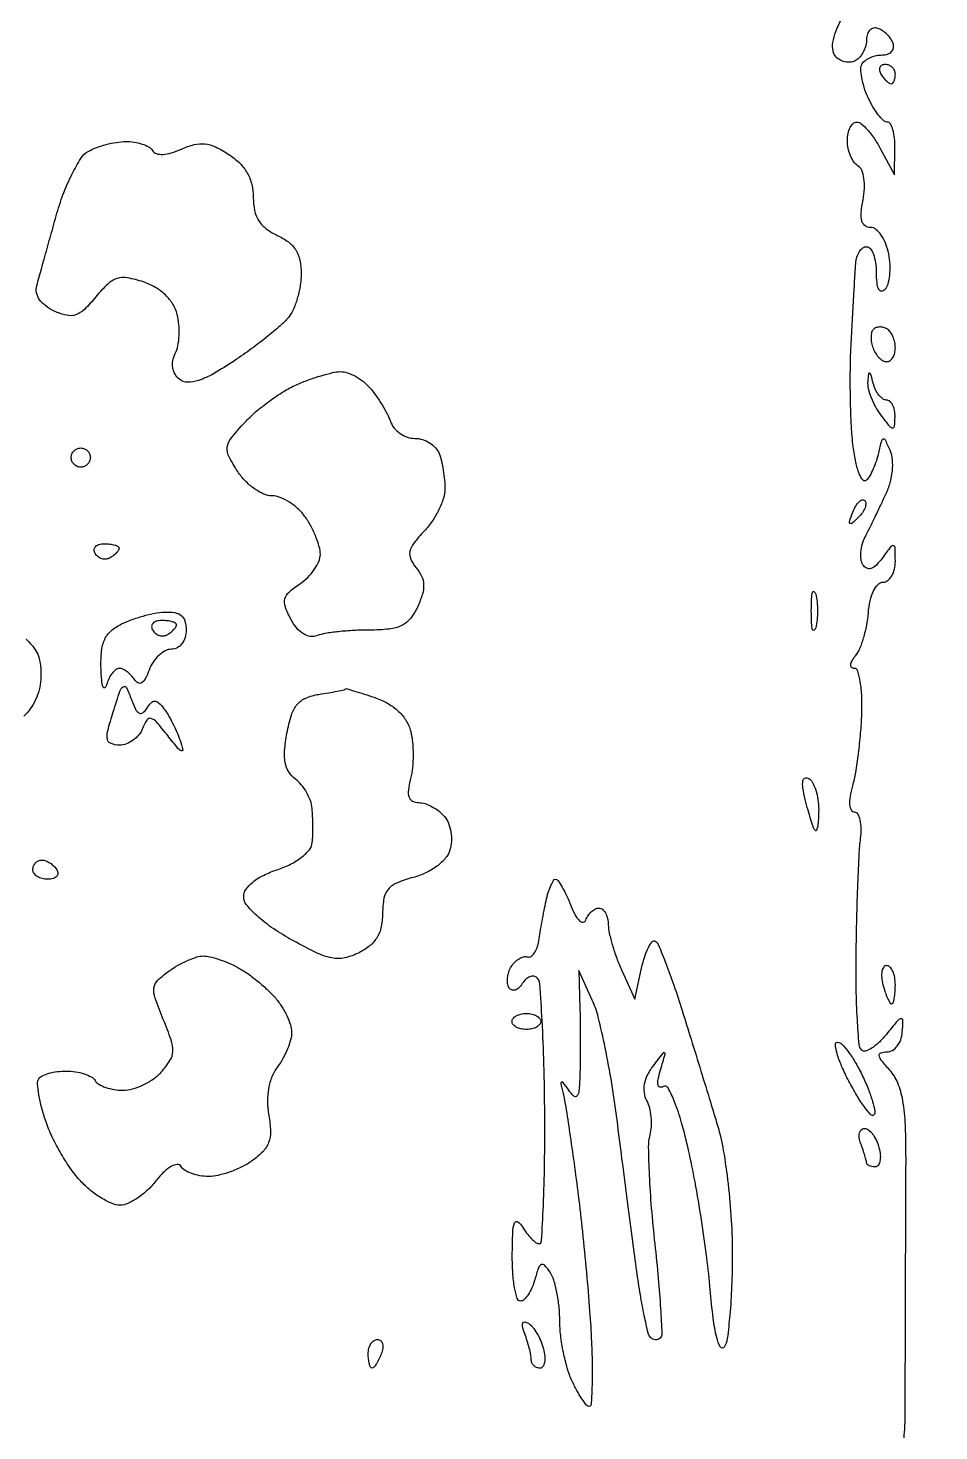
# Model space of a CAD drawing. Extents: x 0 to 102, y 0 to 135.
# Drawn here: x 11.97 to 20.01, y 49.44 to 61.83 of the extents above; entities that cross this region are included whole.
import ezdxf

# ---------------------------------------------------------------- set-up
doc = ezdxf.new("R2010")
doc.units = 0
doc.header["$MEASUREMENT"] = 0

msp = doc.modelspace()

# ---------------------------------------------------------------- linework, layer by layer
for points in [[(19.69256, 49.258733, 0.008556), (19.709594, 49.459081, 0.017122), (19.71491, 49.6179, -0.000496), (19.714947, 49.788162, -0.000178), (19.715326, 50.030854, -0.000176), (19.71593, 50.296964, -0.000209), (19.716694, 50.5485, -0.000035), (19.717661, 50.822941, -0.000019), (19.718892, 51.161636, -0.000019), (19.720174, 51.507092, -0.000029), (19.721304, 51.804171, 0.010191), (19.715733, 52.141465, 0.033845), (19.692592, 52.361971, 0.052718), (19.648828, 52.515573, 0.088394), (19.577822, 52.629021, -0.013657), (19.504204, 52.714975, -0.134063), (19.485164, 52.758258, -0.369716), (19.500216, 52.782245, -0.075679), (19.553785, 52.7904, 0.135901), (19.601337, 52.803568, 0.091789), (19.643768, 52.841035, 0.079634), (19.674677, 52.896889, 0.067935), (19.688778, 52.962775, 0.013179), (19.693951, 53.068621, 0.46444), (19.677587, 53.08308, 0.183601), (19.647932, 53.066528, 0.004326), (19.544864, 52.941625, -0.030986), (19.48055, 52.871642, -0.050339), (19.417072, 52.821861, -0.067765), (19.363499, 52.797348, -0.276002), (19.330154, 52.805678, -0.178659), (19.307385, 52.85483, -0.00567), (19.291989, 53.077941, -0.010346), (19.282125, 53.345381, -0.006918), (19.281409, 53.651678, -0.003122), (19.287067, 53.970588, -0.003522), (19.296573, 54.276842, -0.003223), (19.308169, 54.537147, -0.019141), (19.320303, 54.67275, 0.033121), (19.325775, 54.761896, 0.054114), (19.317242, 54.837059, 0.074902), (19.297278, 54.888427, 0.268858), (19.267995, 54.9054, -0.280658), (19.239806, 54.922576, -0.101464), (19.22658, 54.969618, -0.059615), (19.230068, 55.0434, -0.026926), (19.25125, 55.13805, 0.026968), (19.277408, 55.254978, 0.010249), (19.301676, 55.420402, 0.010116), (19.320765, 55.601644, 0.012195), (19.331086, 55.77255, 0.018969), (19.330777, 55.926592, 0.031073), (19.317486, 56.056357, 0.032595), (19.29525, 56.151599, 0.330355), (19.264506, 56.1744, -0.199031), (19.241382, 56.183985, -0.225462), (19.233398, 56.20645, -0.108545), (19.24514, 56.242083, -0.03956), (19.275914, 56.285774, 0.074684), (19.312897, 56.346965, 0.026535), (19.347223, 56.443546, 0.025637), (19.374209, 56.555193, 0.02747), (19.388868, 56.666474, -0.036447), (19.40466, 56.771736, -0.05661), (19.434803, 56.85836, -0.07433), (19.474275, 56.916509, -0.209499), (19.518295, 56.9358, 0.166418), (19.559841, 56.950022, 0.095284), (19.595209, 56.990252, 0.076186), (19.619117, 57.050266, 0.056816), (19.6272, 57.12117, 0.007592), (19.625406, 57.239285, 0.333421), (19.610831, 57.257532, 0.299973), (19.58761, 57.249585, 0.006703), (19.513214, 57.150653, -0.035271), (19.459469, 57.087089, -0.11374), (19.413224, 57.057324, -0.199855), (19.374076, 57.059249, -0.144387), (19.341148, 57.088743, -0.106724), (19.324487, 57.135702, -0.051954), (19.322923, 57.199613, -0.04818), (19.335287, 57.269292, -0.050407), (19.360664, 57.334209, 0.003914), (19.39781, 57.40815, 0.001659), (19.446518, 57.507864, 0.001641), (19.49782, 57.614667, 0.002148), (19.543971, 57.712643, 0.041617), (19.581089, 57.813472, 0.041839), (19.600915, 57.918877, 0.045004), (19.60212, 58.016502, 0.083023), (19.583049, 58.093343, 0.008094), (19.539735, 58.189014, 0.330507), (19.520751, 58.199166, 0.302932), (19.504119, 58.184112, 0.007308), (19.478996, 58.0779, -0.026327), (19.45955, 58.007719, -0.023102), (19.432102, 57.936766, -0.02377), (19.401278, 57.874996, -0.061889), (19.371902, 57.835044, -0.45079), (19.341706, 57.836067, -0.079039), (19.308982, 57.89164, -0.042373), (19.278374, 57.994309, -0.019864), (19.255546, 58.131144, -0.018664), (19.239597, 58.311364, -0.007917), (19.231083, 58.553817, -0.007821), (19.230141, 58.813195, -0.010151), (19.237822, 59.0508, -0.00053), (19.249716, 59.272191, -0.000617), (19.261508, 59.482657, -0.000547), (19.271901, 59.660734, -0.003709), (19.27779, 59.74875, -0.0545), (19.288278, 59.80538, -0.070466), (19.310417, 59.85331, -0.086548), (19.340258, 59.885595, -0.164473), (19.3734, 59.8968, -0.238636), (19.405839, 59.880383, -0.069881), (19.433149, 59.829702, -0.053511), (19.451828, 59.755866, -0.035231), (19.458, 59.66838, 0.025095), (19.462591, 59.576974, 0.096554), (19.478939, 59.522757, 0.276717), (19.504659, 59.507147, 0.2041), (19.536092, 59.52033, 0.125571), (19.563008, 59.567211, 0.042048), (19.577834, 59.645432, 0.038725), (19.580237, 59.738391, 0.035568), (19.56853, 59.83335, 0.044989), (19.542574, 59.922374, 0.057693), (19.502528, 59.997659, 0.069736), (19.4553, 60.049034, 0.173762), (19.407953, 60.066, -0.159813), (19.359539, 60.08188, -0.169454), (19.331332, 60.123006, -0.090276), (19.325067, 60.196186, -0.02569), (19.341738, 60.30954, 0.036746), (19.354131, 60.409021, 0.049273), (19.349774, 60.499745, 0.058595), (19.330512, 60.571141, 0.160521), (19.297323, 60.610633, -0.103659), (19.261632, 60.644565, -0.05167), (19.231555, 60.699515, -0.048146), (19.211104, 60.765312, -0.051328), (19.2042, 60.832393, -0.047903), (19.210235, 60.895237, -0.067899), (19.228258, 60.948364, -0.088075), (19.254822, 60.984167, -0.191479), (19.286098, 60.9966, -0.177438), (19.325686, 60.982094, -0.034656), (19.381014, 60.928259, -0.032905), (19.439885, 60.853028, -0.02529), (19.494211, 60.76395), (19.620426, 60.5313), (19.623813, 60.76395, 0.028915), (19.619955, 60.85309, 0.045491), (19.605343, 60.928259, 0.057488), (19.583289, 60.980749, 0.270896), (19.55618, 60.9966, -0.19331), (19.522504, 61.010125, -0.035896), (19.476865, 61.06059, -0.033816), (19.429108, 61.131024, -0.025183), (19.385905, 61.21444, -0.029459), (19.351472, 61.303577, -0.034897), (19.330014, 61.391278, -0.037447), (19.322866, 61.466033, -0.144506), (19.335018, 61.51054, -0.098339), (19.362927, 61.540521, -0.052423), (19.407059, 61.565811, -0.049318), (19.459427, 61.582995, -0.054684), (19.512343, 61.5888, 0.08056), (19.559078, 61.596379, 0.122946), (19.593582, 61.618311, 0.143913), (19.610369, 61.65103, 0.128181), (19.607812, 61.689262, 0.068635), (19.587601, 61.730179, 0.04742), (19.554651, 61.770051, 0.04742), (19.514779, 61.803001, 0.068635), (19.473862, 61.823212, 0.128181), (19.43563, 61.825769, 0.143913), (19.402911, 61.808982, 0.122946), (19.380979, 61.774478, 0.08056), (19.3734, 61.727743, -0.063431), (19.36658, 61.674199, -0.051611), (19.346383, 61.61997, -0.053385), (19.316635, 61.573179, -0.086273), (19.281429, 61.541944, -0.099997), (19.239928, 61.526595, -0.077666), (19.191673, 61.526601, -0.075117), (19.144207, 61.541548, -0.082779), (19.105029, 61.569531, -0.153187), (19.077003, 61.623182, -0.081502), (19.075889, 61.698823, -0.056726), (19.102025, 61.796583, -0.025675), (19.156873, 61.917479, -0.02466)], [(2.6649, 37.432419, 0.009606), (2.552746, 37.532389, 0.007175), (2.425466, 37.638397, 0.007258), (2.302619, 37.734846, 0.016374), (2.206205, 37.803435, 0.049203), (2.104909, 37.85711, 0.024388), (1.967656, 37.905688, 0.023939), (1.819167, 37.942583, 0.032213), (1.68185, 37.960712, 0.03246), (1.539352, 37.960992, 0.044084), (1.412248, 37.941647, 0.050766), (1.307182, 37.904411, 0.08605), (1.231095, 37.850809, 0.00284), (1.18027, 37.799404, 0.004186), (1.136282, 37.753644, 0.001989), (1.099388, 37.714305, 0.077629), (1.092698, 37.704407, 0.107126), (1.089696, 37.691352, 0.000005), (1.071462, 36.23994, 0.000218)], [(21.129546, 55.882681, 0.000006), (21.01996, 55.893461, 0.000008), (20.918687, 55.903419, 0.000006), (20.833739, 55.91177, 0.000067)], [(11.953597, 56.432028, -0.031324), (12.00206, 56.382682, -0.037768), (12.040764, 56.330509, -0.081422), (12.068351, 56.265306, -0.039284), (12.082772, 56.175519, -0.037601), (12.083317, 56.077286, -0.044101), (12.068688, 55.985326, -0.049558), (12.037672, 55.899003, -0.045146), (11.989483, 55.817545, -0.048026), (11.932387, 55.7525, -0.097304)]]:
    msp.add_lwpolyline(points, format="xyb")
for points in [[(19.537607, 61.5042, 0.108972), (19.507579, 61.497577, 0.182303), (19.489691, 61.479349, 0.161196), (19.487059, 61.451926, 0.082592), (19.5003, 61.4196, 0.029505), (19.523057, 61.387217, 0.035638), (19.548186, 61.359851, 0.038439), (19.572065, 61.340545, 0.151918), (19.589893, 61.335, 0.210953), (19.604159, 61.341299, 0.081139), (19.616241, 61.359851, 0.061769), (19.624464, 61.387211, 0.042167), (19.6272, 61.4196, 0.105053), (19.620342, 61.45188, 0.099167), (19.600882, 61.479349, 0.09642), (19.571807, 61.49776, 0.093332)], [(12.833057, 60.824827, -0.040635), (12.907697, 60.819793, -0.04359), (12.978745, 60.80273, -0.047932), (13.036394, 60.777082, -0.126372), (13.068728, 60.74599, 0.17707), (13.103797, 60.718394, 0.091044), (13.159934, 60.710791, 0.063447), (13.234493, 60.723872, 0.031789), (13.324056, 60.757991, -0.044871), (13.437121, 60.797712, -0.090406), (13.531079, 60.804096, -0.083341), (13.626162, 60.77688, -0.033753), (13.744034, 60.71055, -0.050322), (13.839252, 60.633457, -0.068564), (13.906266, 60.545801, -0.070815), (13.945636, 60.44561, -0.058321), (13.959, 60.331429, 0.05187), (13.971068, 60.215416, 0.089322), (14.007478, 60.125685, 0.090574), (14.072475, 60.055112, 0.054635), (14.1705, 59.996793, -0.054644), (14.268697, 59.93837, -0.090963), (14.333656, 59.867723, -0.089452), (14.369979, 59.777731, -0.051345), (14.382, 59.660983, -0.038036), (14.374235, 59.559052, -0.02997), (14.350936, 59.450799, -0.030812), (14.316836, 59.352375, -0.063176), (14.27625, 59.281704, -0.049244), (14.21172, 59.211864, -0.011613), (14.090403, 59.109, -0.011847), (13.944707, 58.996774, -0.011416), (13.792078, 58.890138, -0.015647), (13.607709, 58.775648, -0.049782), (13.475727, 58.715926, -0.08393), (13.378707, 58.70047, -0.17249), (13.307406, 58.726587, -0.086795), (13.26814, 58.772742, -0.093186), (13.248088, 58.828379, -0.088001), (13.249043, 58.890136, -0.068203), (13.270696, 58.953933, 0.069212), (13.293633, 59.021962, 0.034403), (13.304386, 59.112506, 0.033336), (13.302716, 59.209538, 0.041672), (13.287734, 59.298328, 0.075931), (13.24927, 59.388795, 0.062717), (13.183408, 59.47043, 0.05888), (13.094877, 59.537598, 0.052464), (12.989699, 59.5854, 0.035443), (12.849574, 59.621314, 0.121576), (12.756478, 59.615541, 0.115326), (12.673985, 59.566815, 0.030323), (12.569032, 59.453478, -0.027348), (12.467827, 59.342876, -0.111845), (12.390835, 59.295429, -0.139342), (12.310375, 59.291192, -0.05186), (12.20215, 59.328008, -0.054297), (12.126792, 59.373183, -0.079023), (12.073257, 59.428996, -0.095177), (12.04621, 59.490041, -0.124708), (12.047477, 59.550803, -0.000566), (12.069444, 59.630136, -0.000087), (12.113285, 59.787675, -0.000097), (12.165079, 59.973523, -0.000084), (12.21944, 60.168309, -0.021612), (12.281849, 60.359486, -0.025288), (12.357792, 60.53454, -0.02546), (12.435829, 60.67379, -0.120965), (12.501013, 60.736786, -0.042627), (12.570588, 60.769742, -0.0245), (12.659059, 60.797904, -0.024338), (12.751384, 60.817633, -0.037011)], [(19.5544, 59.170407, 0.073142), (19.522957, 59.183982, 0.072274), (19.488805, 59.188004, 0.077846), (19.457254, 59.182183, 0.112362), (19.433329, 59.167129, 0.136494), (19.418075, 59.140119, 0.056637), (19.41261, 59.09819, 0.050315), (19.41674, 59.049187, 0.045477), (19.43058, 59.000229, 0.051604), (19.453601, 58.954855, 0.055794), (19.484923, 58.916447, 0.062811), (19.519394, 58.890255, 0.13183), (19.551651, 58.8816, 0.15858), (19.580466, 58.890975, 0.097032), (19.605008, 58.91741, 0.078855), (19.621578, 58.956888, 0.060079), (19.6272, 59.003507, 0.05387), (19.621801, 59.053476, 0.049049), (19.605815, 59.102821, 0.052262), (19.582292, 59.144313, 0.099591)], [(14.728438, 58.793689, -0.08873), (14.789309, 58.784335, -0.043805), (14.861089, 58.752538, -0.041624), (14.931904, 58.705352, -0.047592), (14.990529, 58.64895, -0.024118), (15.04306, 58.581458, -0.01695), (15.095754, 58.5009, -0.017151), (15.141025, 58.420168, -0.034004), (15.170186, 58.35285, 0.088861), (15.202441, 58.296259, 0.068385), (15.25509, 58.24829, 0.067699), (15.319333, 58.215884, 0.083188), (15.385494, 58.2048, -0.075259), (15.451569, 58.194798, -0.064598), (15.515558, 58.165491, -0.066841), (15.567866, 58.122144, -0.095013), (15.599649, 58.070981, -0.033772), (15.619361, 58.007006, -0.017037), (15.635916, 57.92419, -0.016839), (15.647262, 57.837104, -0.023975), (15.651, 57.759183, -0.077952), (15.638136, 57.67717, -0.035951), (15.59765, 57.576698, -0.03449), (15.538889, 57.474985, -0.040362), (15.469383, 57.387883, 0.02323), (15.376483, 57.279304, 0.111187), (15.341992, 57.206006, 0.162421), (15.348866, 57.139937, 0.066855), (15.397221, 57.062675, -0.062222), (15.445153, 56.987636, -0.100949), (15.463293, 56.914445, -0.084373), (15.452648, 56.830828, -0.033151), (15.411452, 56.721795, -0.058905), (15.346979, 56.615496, -0.114028), (15.270144, 56.553255, -0.088151), (15.160063, 56.521848, -0.025524), (14.982933, 56.5128, 0.013108), (14.845993, 56.509209, 0.013314), (14.71014, 56.498447, 0.013196), (14.59268, 56.482843, 0.052033), (14.522307, 56.463938, -0.128802), (14.462482, 56.457318, -0.103342), (14.401461, 56.479726, -0.0817), (14.343206, 56.530915, -0.048899), (14.29187, 56.607733, -0.034112), (14.242336, 56.717707, -0.151028), (14.238465, 56.787745, -0.151681), (14.274792, 56.847579, -0.034501), (14.369982, 56.920713, 0.048465), (14.439308, 56.977118, 0.045765), (14.497967, 57.046834, 0.049108), (14.538179, 57.118744, 0.103301), (14.5512, 57.181095, 0.067951), (14.542068, 57.24798, 0.027592), (14.512514, 57.335242, 0.026679), (14.469912, 57.426905, 0.030658), (14.419503, 57.509176, 0.051873), (14.35709, 57.581107, 0.045963), (14.278771, 57.641968, 0.048608), (14.197141, 57.683599, 0.093893), (14.125353, 57.6972, -0.105216), (14.052961, 57.712604, -0.049259), (13.969308, 57.760252, -0.045783), (13.888095, 57.829732, -0.047926), (13.822259, 57.911846, -0.026369), (13.743479, 58.047134, -0.155082), (13.730004, 58.127127, -0.133987), (13.76415, 58.206291, -0.017867), (13.883759, 58.345632, -0.029992), (13.979599, 58.437781, -0.019127), (14.101075, 58.533536, -0.019211), (14.227864, 58.61859, -0.03357), (14.3397, 58.677575, -0.016472), (14.446769, 58.720998, -0.015524), (14.558584, 58.758214, -0.0157), (14.65964, 58.784974, -0.050776)], [(19.431717, 58.69125, 0.005707), (19.410452, 58.768986, 0.24752), (19.399053, 58.78089, 0.47752), (19.389454, 58.774748, 0.009073), (19.383214, 58.70742, 0.077114), (19.388178, 58.645221, 0.033789), (19.412769, 58.56604, 0.032423), (19.450795, 58.483885, 0.037327), (19.497609, 58.41132, 0.007128), (19.574178, 58.313031, 0.194392), (19.602292, 58.297278, 0.423232), (19.619709, 58.311191, 0.019471), (19.624509, 58.39515, 0.051036), (19.61975, 58.451801, 0.071847), (19.603381, 58.49971, 0.092886), (19.578515, 58.531887, 0.18394), (19.548803, 58.5432, -0.159836), (19.515955, 58.553976, -0.067019), (19.48207, 58.58669, -0.05682), (19.45232, 58.634608, -0.046657)], [(12.4362, 58.1202, -0.099038), (12.468487, 58.113741, -0.097945), (12.495949, 58.095349, -0.097945), (12.514341, 58.067887, -0.099038), (12.5208, 58.0356, -0.099038), (12.514341, 58.003313, -0.097945), (12.495949, 57.975851, -0.097945), (12.468487, 57.957459, -0.099038), (12.4362, 57.951, -0.099038), (12.403913, 57.957459, -0.097945), (12.376451, 57.975851, -0.097945), (12.358059, 58.003313, -0.099038), (12.3516, 58.0356, -0.099038), (12.358059, 58.067887, -0.097945), (12.376451, 58.095349, -0.097945), (12.403913, 58.113741, -0.099038)], [(19.357061, 57.657139, -0.20742), (19.3673, 57.63123, -0.082976), (19.359629, 57.593042, -0.063152), (19.336065, 57.54886, -0.043285), (19.299298, 57.50544, -0.011214), (19.243416, 57.452409, -0.400052), (19.22707, 57.452806, -0.286372), (19.222661, 57.471844, -0.008399), (19.251939, 57.552799, -0.036269), (19.277487, 57.607586, -0.070189), (19.306646, 57.646024, -0.120343), (19.334373, 57.662725, -0.278911)], [(12.642707, 57.2742, -0.026751), (12.693246, 57.271494, -0.042195), (12.735856, 57.263241, -0.051652), (12.765887, 57.251286, -0.279105), (12.7746, 57.236893, -0.145859), (12.769345, 57.219262, -0.040575), (12.751466, 57.196247, -0.037297), (12.725988, 57.172288, -0.031646), (12.695846, 57.150913, -0.108373), (12.661727, 57.138933, -0.099685), (12.624616, 57.141794, -0.095498), (12.590225, 57.159094, -0.090427), (12.563953, 57.18822, -0.136093), (12.554456, 57.220872, -0.190788), (12.565167, 57.248943, -0.140899), (12.596117, 57.267888, -0.067432)], [(18.924117, 56.83005, -0.039571), (18.936148, 56.762601, -0.024357), (18.940076, 56.682, -0.024357), (18.936148, 56.601399, -0.039571), (18.924117, 56.53395, -0.161593), (18.909878, 56.512027, -0.542911), (18.896792, 56.516369, -0.052887), (18.887772, 56.576082, -0.011065), (18.885427, 56.682, -0.011065), (18.887772, 56.787918, -0.052887), (18.896792, 56.847631, -0.542911), (18.909878, 56.851973, -0.161593)], [(13.17645, 56.671612, -0.052687), (13.265189, 56.667104, -0.135643), (13.323155, 56.640822, -0.150202), (13.355872, 56.590589, -0.069895), (13.3668, 56.5128, -0.072143), (13.357253, 56.446974, -0.091671), (13.329447, 56.392357, -0.10487), (13.287475, 56.35642, -0.125429), (13.237174, 56.3436, 0.122153), (13.182557, 56.330055, 0.065779), (13.125667, 56.289649, 0.059367), (13.075237, 56.23017, 0.057651), (13.039606, 56.159936, -0.030037), (13.006118, 56.083798, -0.12985), (12.973354, 56.047384, -0.275746), (12.941449, 56.046051, -0.130951), (12.910439, 56.075336, 0.048686), (12.881578, 56.113232, 0.0471), (12.845637, 56.1453, 0.050894), (12.808359, 56.167276, 0.108161), (12.77581, 56.1744, 0.167696), (12.744881, 56.163726, 0.064626), (12.712604, 56.13091, 0.054514), (12.683942, 56.083001, 0.043677), (12.663717, 56.02635, -0.176244), (12.648392, 56.004165, -0.505999), (12.63351, 56.009089, -0.057905), (12.621384, 56.069292, -0.012515), (12.615214, 56.175489, -0.031494), (12.619743, 56.326623, -0.085002), (12.647517, 56.429982, -0.104922), (12.703761, 56.505335, -0.06526), (12.79575, 56.566951, -0.028943), (12.882493, 56.603829, -0.018958), (12.9861, 56.636583, -0.019084), (13.089815, 56.660881, -0.034375)], [(13.150307, 56.5974, 0.067432), (13.103717, 56.591088, 0.140899), (13.072767, 56.572143, 0.190788), (13.062056, 56.544072, 0.136093), (13.071553, 56.51142, 0.090427), (13.097825, 56.482294, 0.095498), (13.132216, 56.464994, 0.099685), (13.169327, 56.462133, 0.108373), (13.203446, 56.474113, 0.031646), (13.233588, 56.495488, 0.037297), (13.259066, 56.519447, 0.040575), (13.276945, 56.542462, 0.145859), (13.2822, 56.560093, 0.279105), (13.273487, 56.574486, 0.051652), (13.243456, 56.586441, 0.042195), (13.200846, 56.594694, 0.026751)], [(12.883595, 55.89941, 0.024889), (12.919722, 55.814924, 0.149001), (12.951959, 55.780298, 0.303826), (12.984264, 55.782389, 0.090916), (13.019062, 55.820891, -0.044861), (13.057072, 55.871598, -0.216102), (13.089301, 55.885692, -0.191801), (13.123779, 55.871422, -0.034903), (13.170785, 55.818854, -0.031898), (13.20747, 55.764775, -0.015572), (13.247532, 55.691638, -0.015379), (13.284617, 55.612708, -0.021491), (13.31248, 55.5399, -0.017704), (13.336994, 55.456882, -0.609592), (13.325009, 55.446207, -0.130808), (13.294281, 55.468489, -0.004823), (13.203962, 55.581648, 0.011356), (13.105279, 55.702027, 0.146693), (13.056923, 55.733028, 0.330393), (13.019873, 55.719107, 0.051738), (12.982298, 55.645098, -0.079509), (12.949631, 55.588713, -0.065417), (12.898988, 55.540928, -0.066637), (12.838799, 55.508619, -0.090134), (12.778172, 55.4976, -0.085238), (12.703419, 55.510437, -0.267121), (12.671472, 55.547709, -0.111186), (12.674086, 55.622557, -0.011743), (12.722674, 55.791623, -0.005472), (12.782205, 55.974767, -0.165332), (12.811186, 56.012659, -0.459618), (12.839549, 56.004764, -0.020844)], [(14.771226, 55.992524, -0.323046), (14.780034, 55.995777, -0.002784), (14.853225, 55.97499, -0.008233), (14.938624, 55.94869, -0.005052), (15.038401, 55.915034, -0.047966), (15.1504, 55.863495, -0.058763), (15.242436, 55.794319, -0.063941), (15.309712, 55.711322, -0.077038), (15.348737, 55.618934, -0.03894), (15.36472, 55.524732, -0.023397), (15.369648, 55.411365, -0.023351), (15.363943, 55.297461, -0.03731), (15.34734, 55.2015, 0.029563), (15.328269, 55.100594, 0.115122), (15.334668, 55.037802, 0.196762), (15.365241, 55.002898, 0.116242), (15.41997, 54.99, -0.079627), (15.475533, 54.981095, -0.044271), (15.538702, 54.953916, -0.042756), (15.599339, 54.914165, -0.053137), (15.647631, 54.86716, -0.081375), (15.68263, 54.80747, -0.052309), (15.703574, 54.72981, -0.051104), (15.708276, 54.647073, -0.06559), (15.694914, 54.572086, -0.09941), (15.654214, 54.49855, -0.056334), (15.579775, 54.428563, -0.0509), (15.481824, 54.369806, -0.045995), (15.370675, 54.329651, 0.033321), (15.228628, 54.282361, 0.119287), (15.15161, 54.226742, 0.132507), (15.112978, 54.145616, 0.045266), (15.1011, 54.014685, -0.050315), (15.089119, 53.895926, -0.084031), (15.053006, 53.802475, -0.086409), (14.989021, 53.727854, -0.056052), (14.893564, 53.66564, -0.062308), (14.765435, 53.620149, -0.104269), (14.651556, 53.619133, -0.065279), (14.512614, 53.666606, -0.01303), (14.2803, 53.789231, -0.023249), (14.120778, 53.888847, -0.033437), (13.990461, 53.992422, -0.036789), (13.899608, 54.088231, -0.172866), (13.874486, 54.158589, -0.151545), (13.894587, 54.223527, -0.072662), (13.954413, 54.288255, -0.056322), (14.048238, 54.348015, -0.033973), (14.1705, 54.3978, 0.036782), (14.287684, 54.446285, 0.048075), (14.385763, 54.508037, 0.056407), (14.45426, 54.574547, 0.149337), (14.480004, 54.637011, 0.016076), (14.484105, 54.702743, 0.008582), (14.485163, 54.784171, 0.008535), (14.483394, 54.867435, 0.013161), (14.478743, 54.939295, 0.064463), (14.463408, 55.007969, 0.04272), (14.429409, 55.081358, 0.04261), (14.383266, 55.148174, 0.062547), (14.331392, 55.197114, -0.092762), (14.271769, 55.260549, -0.097039), (14.240296, 55.340281, -0.068074), (14.235256, 55.448461, -0.024019), (14.256568, 55.602571, -0.028796), (14.296254, 55.762645, -0.097232), (14.347159, 55.857068, -0.12295), (14.422612, 55.91299, -0.060262), (14.538565, 55.945427, 0.00463), (14.625089, 55.959536, 0.007206), (14.699365, 55.973461, 0.002776), (14.762468, 55.9866, 0.194359)], [(18.862409, 55.203596, -0.132928), (18.896254, 55.167477, -0.044761), (18.924553, 55.100385, -0.040789), (18.943905, 55.017039, -0.036672), (18.9504, 54.928607, -0.012955), (18.948268, 54.846334, -0.027691), (18.94147, 54.783158, -0.045799), (18.931667, 54.745409, -0.574002), (18.920001, 54.74325, -0.092549), (18.905312, 54.76849, -0.008201), (18.881614, 54.838569, -0.010494), (18.856287, 54.923849, -0.007987), (18.83201, 55.018239, -0.018759), (18.811345, 55.121108, -0.080998), (18.811402, 55.18326, -0.267624), (18.830535, 55.206654, -0.233045)], [(12.092807, 54.4824, -0.089642), (12.127119, 54.476199, -0.053229), (12.164389, 54.457549, -0.051032), (12.198795, 54.430161, -0.06081), (12.2247, 54.3978, -0.139169), (12.233832, 54.365682, -0.191142), (12.222883, 54.338051, -0.138808), (12.191761, 54.319398, -0.066118), (12.145093, 54.3132, -0.062283), (12.094662, 54.319506, -0.080552), (12.051944, 54.338051, -0.097988), (12.023354, 54.365535, -0.153634), (12.0132, 54.3978, -0.092995), (12.019259, 54.430095, -0.096318), (12.036585, 54.457549, -0.099231), (12.062433, 54.475923, -0.105429)], [(16.627606, 54.3132, -0.247311), (16.648881, 54.301991, -0.01851), (16.685019, 54.244859, -0.022211), (16.724396, 54.169694, -0.014849), (16.762978, 54.08055, 0.027233), (16.801811, 53.99659, 0.079386), (16.840149, 53.945749, 0.223927), (16.871334, 53.935219, 0.282241), (16.894834, 53.95365, -0.059773), (16.915626, 53.994087, -0.060257), (16.945346, 54.028336, -0.066244), (16.979075, 54.051581, -0.11833), (17.01165, 54.0594, -0.18134), (17.041554, 54.048186, -0.087903), (17.067541, 54.01591, -0.069068), (17.085827, 53.967999, -0.050273), (17.093016, 53.91135, 0.04881), (17.102197, 53.837269, 0.016629), (17.129477, 53.732236, 0.016353), (17.167498, 53.617531, 0.018128), (17.211781, 53.5095), (17.32673, 53.2557), (17.387466, 53.529277, -0.021908), (17.414942, 53.631627, -0.039743), (17.447514, 53.711888, -0.054085), (17.48001, 53.76225, -0.377338), (17.506599, 53.766761, -0.156636), (17.536226, 53.732046, -0.005937), (17.600824, 53.572105, -0.010179), (17.672013, 53.378062, -0.006939), (17.745358, 53.154785, -0.000763), (17.824029, 52.902241, -0.000544), (17.911407, 52.61914, -0.000549), (17.994154, 52.34895, -0.001172), (18.057359, 52.140004, -0.030885), (18.108684, 51.920453, -0.013566), (18.150588, 51.624737, -0.01322), (18.178714, 51.303012, -0.015652), (18.187705, 50.997904, -0.009237), (18.182068, 50.720472, -0.012271), (18.166098, 50.468637, -0.009632), (18.143735, 50.260697, -0.110131), (18.115969, 50.183622, -0.570241), (18.083339, 50.184629, -0.066547), (18.050368, 50.2695, -0.028576), (18.019235, 50.440097, -0.009675), (17.993019, 50.691222, 0.01094), (17.962941, 50.972433, 0.006383), (17.91522, 51.30816, 0.00638), (17.858829, 51.643248, 0.010741), (17.80191, 51.922653, 0.012631), (17.740635, 52.164939, 0.02652), (17.67845, 52.348888, 0.029959), (17.620663, 52.471979, 0.430342), (17.578692, 52.483109, -0.206836), (17.54944, 52.478817, -0.294372), (17.532315, 52.497725, -0.091801), (17.533324, 52.548925, -0.021977), (17.554186, 52.631756, 0.002226), (17.594567, 52.76896, 0.365157), (17.588623, 52.782327, 0.354665), (17.574148, 52.778945, 0.00218), (17.486349, 52.664703, 0.047437), (17.436173, 52.583971, 0.070317), (17.409937, 52.505039, 0.080285), (17.408419, 52.430131, 0.088084), (17.430956, 52.36113, -0.062803), (17.455558, 52.296931, -0.036927), (17.469218, 52.215741, -0.036378), (17.470922, 52.131209, -0.050845), (17.459323, 52.056572, 0.068009), (17.446491, 51.950125, 0.007536), (17.454082, 51.704629, 0.009072), (17.472917, 51.411339, 0.007229), (17.503537, 51.095765, -0.005168), (17.534541, 50.789387, -0.008057), (17.554261, 50.524828, -0.003259), (17.565923, 50.299777, -0.210701), (17.552071, 50.264071, -0.115472), (17.533303, 50.252422, -0.100443), (17.5103, 50.249524, -0.093381), (17.486577, 50.255863, -0.084721), (17.465861, 50.270539, -0.140339), (17.444697, 50.308684, -0.005909), (17.411178, 50.461541, -0.009787), (17.376781, 50.645883, -0.006764), (17.344777, 50.855689, -0.001389), (17.309159, 51.117788, -0.000588), (17.26277, 51.469567, -0.000582), (17.214116, 51.845295, -0.000761), (17.170566, 52.188859, 0.009578), (17.123762, 52.512274, 0.010175), (17.065409, 52.827173, 0.009831), (17.00442, 53.095822, 0.045359), (16.952259, 53.246359), (16.833416, 53.5095), (16.842605, 53.1711, -0.004023), (16.845434, 53.022995, -0.002892), (16.846306, 52.857551, -0.00292), (16.845306, 52.700085, -0.006298), (16.842302, 52.5789, -0.011024), (16.83443, 52.44661, -0.145461), (16.816895, 52.401449, -0.443002), (16.789475, 52.39932, -0.050902), (16.743963, 52.452, 0.008221), (16.694665, 52.520004, 0.438476), (16.680344, 52.52145, 0.271636), (16.674558, 52.503662, 0.005693), (16.696296, 52.4097, -0.020264), (16.717175, 52.305746, -0.002549), (16.752052, 52.078967, -0.002993), (16.790494, 51.809132, -0.00248), (16.828278, 51.5214, -0.00525), (16.864928, 51.204405, -0.003653), (16.899932, 50.84579, -0.003685), (16.928474, 50.501144, -0.007606), (16.944699, 50.23125, -0.007586), (16.951195, 50.012331, -0.012687), (16.94919, 49.82814, -0.006323), (16.94181, 49.67736, -0.400428), (16.924009, 49.66086, -0.226607), (16.900567, 49.672473, -0.019435), (16.860239, 49.728215, -0.022649), (16.815831, 49.80194, -0.015523), (16.77195, 49.889226, -0.038492), (16.73128, 49.997991, -0.020225), (16.696884, 50.138282, -0.02), (16.673098, 50.285673, -0.028931), (16.664905, 50.417316, 0.024476), (16.658278, 50.541627, 0.023323), (16.639518, 50.666739, 0.024), (16.612493, 50.775539, 0.072492), (16.580302, 50.8446, 0.035987), (16.533527, 50.905767, 0.332505), (16.502825, 50.912118, 0.202547), (16.476272, 50.882632, 0.016483), (16.444831, 50.78115, -0.034307), (16.419375, 50.708278, -0.045867), (16.386037, 50.646715, -0.053817), (16.350267, 50.60386, -0.194328), (16.317933, 50.5908, -0.331589), (16.288872, 50.612453, -0.028107), (16.265909, 50.708843, -0.02853), (16.250178, 50.838608, -0.017499), (16.245773, 50.99265, -0.007262), (16.25007, 51.197977, -0.075426), (16.265649, 51.280761, -0.493525), (16.293997, 51.29007, -0.111403), (16.334576, 51.24645, 0.02773), (16.371937, 51.189779, 0.034662), (16.412881, 51.141913, 0.037141), (16.45161, 51.107969, 0.163105), (16.480054, 51.098478, 0.397476), (16.503882, 51.121034, 0.002615), (16.519834, 51.433994, 0.008099), (16.530713, 51.802655, 0.004863), (16.53228, 52.240548, 0.004961), (16.525175, 52.682644, 0.007629), (16.509394, 53.065008, 0.003233), (16.488945, 53.38931, 0.180926), (16.46423, 53.44357, 0.163722), (16.435492, 53.457838, 0.128437), (16.400734, 53.453675, 0.097722), (16.364859, 53.430705, 0.063308), (16.333775, 53.392268, -0.061668), (16.303729, 53.354864, -0.118847), (16.270851, 53.335411, -0.170738), (16.240689, 53.336634, -0.160992), (16.217057, 53.356457, -0.107319), (16.203881, 53.393736, -0.058451), (16.203434, 53.4425, -0.05425), (16.214858, 53.494564, -0.057358), (16.237091, 53.541915, -0.055562), (16.268428, 53.581912, -0.062367), (16.306713, 53.612283, -0.071477), (16.345825, 53.628974, -0.138337), (16.379559, 53.628492, 0.214816), (16.410095, 53.632608, 0.099856), (16.439808, 53.660636, 0.071402), (16.464283, 53.708469, 0.045457), (16.479144, 53.769316, -0.005497), (16.491403, 53.845437, -0.00283), (16.508339, 53.94048, -0.002812), (16.52687, 54.038086, -0.004247), (16.544206, 54.12285, -0.020179), (16.562874, 54.195784, -0.030512), (16.585459, 54.257285, -0.030791), (16.608635, 54.302405, -0.264609)], [(13.518086, 53.6364, -0.05862), (13.574351, 53.629781, -0.020683), (13.652624, 53.607648, -0.020202), (13.737424, 53.575987, -0.022351), (13.816512, 53.53852, -0.030049), (13.897995, 53.488876, -0.017085), (13.990508, 53.419788, -0.017015), (14.079244, 53.343574, -0.026837), (14.14935, 53.271775, -0.036261), (14.206011, 53.196826, -0.032002), (14.25391, 53.111364, -0.033392), (14.28703, 53.028472, -0.0785), (14.2974, 52.962825, -0.066573), (14.288658, 52.897459, -0.030321), (14.260954, 52.81565, -0.02936), (14.22082, 52.731678, -0.035635), (14.173327, 52.65852, 0.066219), (14.124365, 52.571962, 0.051249), (14.094383, 52.467746, 0.047531), (14.084748, 52.351549, 0.040859), (14.096254, 52.229419, -0.036058), (14.11085, 52.088927, -0.096681), (14.094768, 51.990107, -0.104817), (14.043786, 51.909322, -0.047023), (13.947702, 51.827569, -0.038349), (13.859081, 51.775125, -0.028617), (13.754463, 51.730835, -0.029217), (13.650428, 51.700373, -0.056665), (13.564469, 51.6906, -0.042591), (13.488665, 51.697069, -0.044233), (13.416044, 51.716284, -0.048379), (13.35676, 51.744466, -0.119763), (13.322748, 51.778035, 0.274629), (13.288365, 51.795986, 0.116321), (13.236538, 51.78072, 0.066221), (13.171282, 51.73108, 0.030438), (13.100115, 51.651135, -0.038694), (13.024647, 51.569123, -0.038748), (12.937478, 51.499761, -0.04159), (12.851967, 51.451758, -0.107511), (12.783207, 51.4368, -0.10165), (12.712485, 51.451328, -0.035703), (12.619914, 51.49912, -0.033688), (12.522798, 51.567767, -0.033499), (12.435586, 51.648954, -0.03623), (12.351486, 51.752578, -0.019942), (12.263417, 51.890145, -0.01979), (12.184795, 52.037547, -0.029833), (12.12936, 52.17211, -0.017694), (12.091536, 52.296254, -0.023227), (12.066384, 52.412037, -0.021747), (12.054441, 52.507878, -0.159857), (12.065114, 52.552156, -0.145898), (12.09501, 52.578774, -0.040562), (12.154446, 52.600918, -0.037286), (12.229031, 52.616117, -0.031632), (12.3093, 52.6212, -0.038534), (12.390269, 52.614951, -0.041947), (12.466978, 52.596349, -0.04604), (12.528988, 52.569119, -0.128561), (12.5631, 52.5366, 0.125069), (12.596729, 52.504097, 0.047009), (12.656837, 52.476851, 0.042863), (12.730919, 52.458253, 0.040093), (12.808781, 52.452, 0.068627), (12.893421, 52.463672, 0.042031), (12.98794, 52.499043, 0.041388), (13.077411, 52.550846, 0.05698), (13.147106, 52.612146, 0.043601), (13.223647, 52.713162, 0.131369), (13.248978, 52.795042, 0.093177), (13.234184, 52.894934, 0.015734), (13.165108, 53.076074, -0.013803), (13.0922, 53.265072, -0.118027), (13.082704, 53.354653, -0.171782), (13.117436, 53.423093, -0.037501), (13.221314, 53.508128, -0.025945), (13.299772, 53.557223, -0.024826), (13.384034, 53.59872, -0.025642), (13.461973, 53.627764, -0.076506)], [(19.55052, 53.5518, 0.24384), (19.524817, 53.538472, 0.106581), (19.509363, 53.502097, 0.070464), (19.506699, 53.447431, 0.040966), (19.518087, 53.3826, 0.016817), (19.537394, 53.317764, 0.025621), (19.558864, 53.263103, 0.023188), (19.579787, 53.222102, 0.269386), (19.594767, 53.2134, 0.326917), (19.607427, 53.222668, 0.029396), (19.617673, 53.263103, 0.029316), (19.624859, 53.317742, 0.018041), (19.6272, 53.3826, 0.043375), (19.62157, 53.447373, 0.063112), (19.604675, 53.502097, 0.082769), (19.579833, 53.539147, 0.206609)], [(16.3701, 53.1288, -0.053595), (16.418649, 53.123581, -0.073362), (16.459723, 53.108091, -0.093122), (16.487297, 53.085202, -0.17482), (16.497, 53.0583, -0.17482), (16.487297, 53.031398, -0.093122), (16.459723, 53.008509, -0.073362), (16.418649, 52.993019, -0.053595), (16.3701, 52.9878, -0.053595), (16.321551, 52.993019, -0.073362), (16.280477, 53.008509, -0.093122), (16.252903, 53.031398, -0.17482), (16.2432, 53.0583, -0.17482), (16.252903, 53.085202, -0.093122), (16.280477, 53.108091, -0.073362), (16.321551, 53.123581, -0.053595)], [(19.116989, 52.875, -0.208804), (19.155937, 52.857993, -0.027665), (19.214671, 52.787132, -0.02825), (19.278057, 52.690446, -0.020188), (19.338206, 52.575875, -0.016165), (19.389478, 52.458146, -0.024164), (19.425843, 52.352008, -0.021216), (19.446894, 52.265742, -0.250638), (19.437221, 52.233821, -0.42965), (19.411279, 52.234501, -0.024056), (19.354531, 52.303981, -0.024942), (19.287461, 52.404825, -0.014137), (19.216004, 52.532946, -0.017206), (19.153236, 52.664198, -0.032486), (19.113374, 52.774522, -0.042257), (19.097623, 52.853315, -0.447665)], [(19.354482, 52.1136, -0.167833), (19.389791, 52.101404, -0.064564), (19.426652, 52.063897, -0.054461), (19.459395, 52.009144, -0.043617), (19.482513, 51.9444, -0.040966), (19.493901, 51.879569, -0.070464), (19.491237, 51.824902, -0.106581), (19.475783, 51.788528, -0.24384), (19.45008, 51.7752, -0.044189), (19.420727, 51.777799, -0.064002), (19.395925, 51.785593, -0.083815), (19.379149, 51.797059, -0.203755), (19.3734, 51.810581, 0.065182), (19.370652, 51.831571, 0.008575), (19.358316, 51.874878, 0.009838), (19.341711, 51.925951, 0.008099), (19.322049, 51.979781, -0.054051), (19.308503, 52.03103, -0.097354), (19.310394, 52.074291, -0.145487), (19.32689, 52.102657, -0.191056)], [(16.387811, 50.394497, -0.085939), (16.425035, 50.361517, -0.035018), (16.4636, 50.305662, -0.033347), (16.497557, 50.238419, -0.036311), (16.521168, 50.169118, -0.040632), (16.53269, 50.103781, -0.06995), (16.530136, 50.04869, -0.105873), (16.514762, 50.012017, -0.245477), (16.48908, 49.9986, -0.100372), (16.459817, 50.004534, -0.098249), (16.434925, 50.021419, -0.097625), (16.41825, 50.046633, -0.097721), (16.4124, 50.076281, 0.046979), (16.40866, 50.115998, 0.014648), (16.395751, 50.174529, 0.014499), (16.377419, 50.239413, 0.015514), (16.355723, 50.301659, -0.027002), (16.336214, 50.36206, -0.148888), (16.337471, 50.395843, -0.361916), (16.355128, 50.406512, -0.100987)], [(15.056145, 50.2524, -0.184534), (15.083266, 50.242038, -0.147206), (15.099714, 50.215123, -0.100118), (15.102042, 50.174091, -0.055937), (15.089394, 50.1255, -0.02136), (15.068318, 50.076892, -0.030395), (15.045235, 50.035877, -0.030693), (15.023211, 50.00597, -0.222225), (15.007449, 49.9986, -0.289661), (14.994595, 50.006729, -0.046727), (14.983967, 50.035877, -0.039339), (14.976609, 50.07687, -0.024748), (14.9742, 50.1255, -0.062722), (14.980311, 50.174021, -0.08088), (14.998271, 50.215123, -0.098158), (15.024893, 50.242629, -0.152681)]]:
    msp.add_lwpolyline(points, format="xyb", close=True)

doc.saveas('drawing.dxf')
